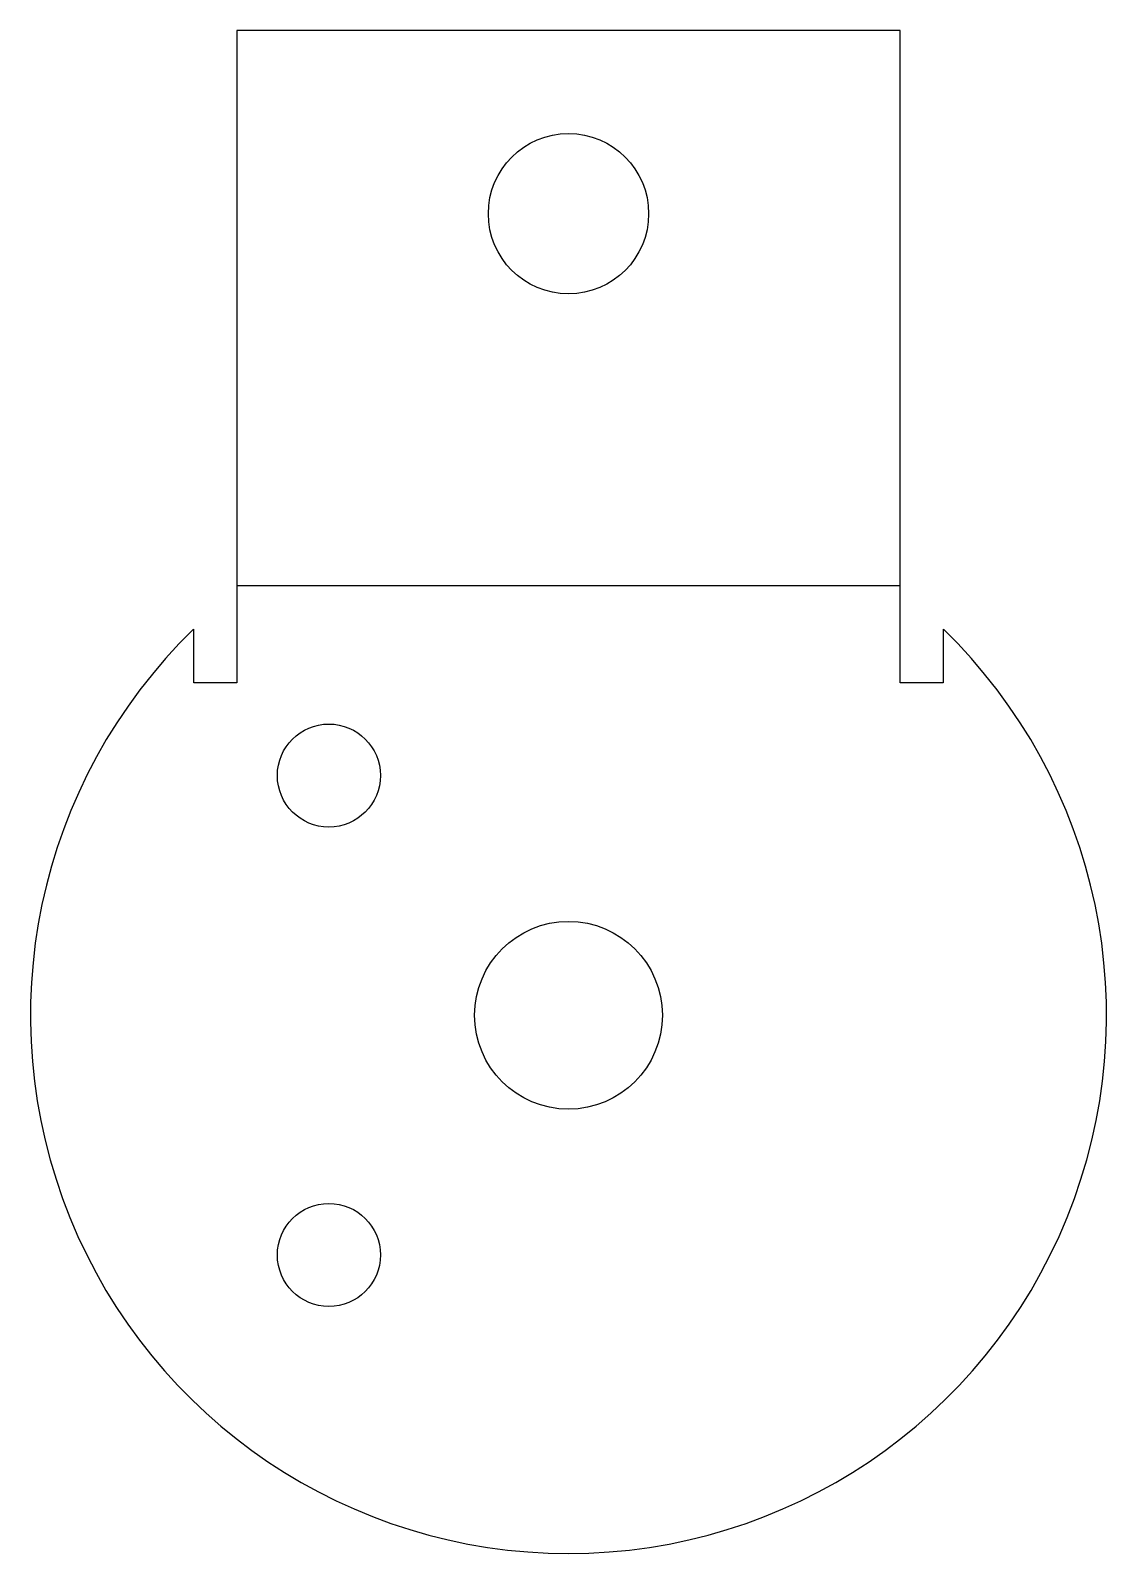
# Model space of a CAD drawing. Header units: millimetres. Extents: x -23.5 to 23.5, y -23.5 to 43.
import ezdxf

# ---------------------------------------------------------------- set-up
doc = ezdxf.new("R2010")
doc.units = ezdxf.units.MM
doc.layers.add('BEND', color=1, linetype='Continuous')
doc.layers.add('CUT', color=7, linetype='Continuous')

msp = doc.modelspace()

# ---------------------------------------------------------------- linework, layer by layer
at = {"layer": 'BEND'}
msp.add_line((14.491, 18.747), (-14.491, 18.747), dxfattribs=at)
at = {"layer": 'CUT'}
for p, q in [((14.491, 42.995), (-14.491, 42.995)), ((-14.491, 42.995), (-14.491, 14.51)), ((14.491, 14.51), (14.491, 42.995)), ((-16.371, 14.51), (-16.371, 16.859)), ((16.371, 16.859), (16.371, 14.51)), ((-14.491, 14.51), (-16.371, 14.51)), ((16.371, 14.51), (14.491, 14.51))]:
    msp.add_line(p, q, dxfattribs=at)
for centre, radius in [((0, 34.995), 3.5), ((-10.465, 10.465), 2.25), ((0, 0), 4.1), ((-10.465, -10.465), 2.25)]:
    msp.add_circle(centre, radius, dxfattribs=at)
msp.add_arc((0, 0), 23.5, 134.15919, 405.84081, dxfattribs=at)

doc.saveas('drawing.dxf')
